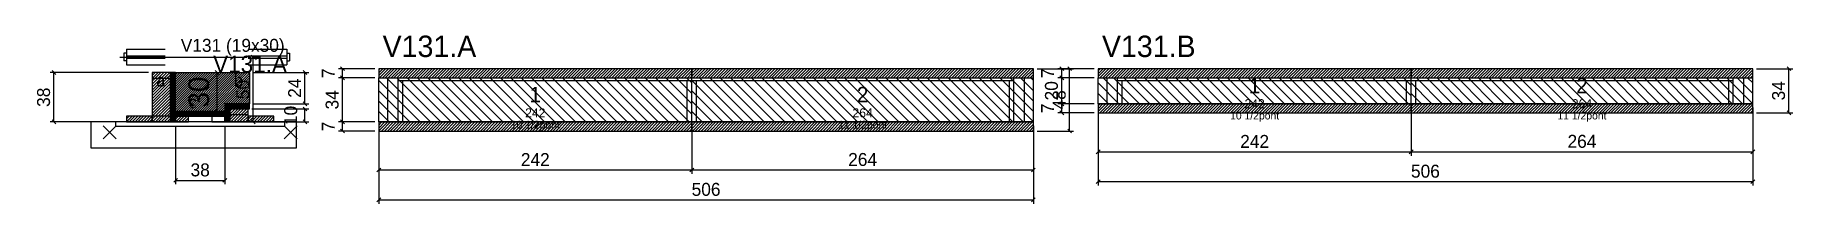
# Model space of a CAD drawing. Extents: x -69 to 1290, y -97 to 33.
import ezdxf
from ezdxf.enums import TextEntityAlignment as Align

# ---------------------------------------------------------------- set-up
doc = ezdxf.new("R2010")
doc.units = 0
for name, color, linetype in [('5', 5, 'Continuous'), ('barrote', 126, 'Continuous'), ('CONCRETO', 251, 'Continuous'), ('COTA', 241, 'Continuous'), ('Cota Seção (2x)', 241, 'Continuous'), ('detalhes', 7, 'Continuous'), ('Hachura', 251, 'Continuous'), ('Madeira', 126, 'Continuous'), ('NOMENCLATURA', 7, 'Continuous'), ('Painéis', 200, 'Continuous'), ('presilha', 224, 'Continuous'), ('Reaproveitamento', 30, 'Continuous'), ('SARR_2.2x7', 40, 'Continuous'), ('SARR_3.5x7', 81, 'Continuous'), ('SCO-___-LAJ', 224, 'Continuous'), ('TENSOR', 224, 'Continuous'), ('texto', 7, 'Continuous'), ('Texto Seção', 7, 'Continuous')]:
    doc.layers.add(name, color=color, linetype=linetype)
doc.dimstyles.new('PAINEL', dxfattribs={"dimtxt": 10, "dimasz": 3, "dimexe": 3, "dimexo": 3, "dimgap": 3, "dimtad": 1, "dimblk": 'OBLIQUE', "dimblk1": 'OBLIQUE', "dimcen": 2.5, "dimclrd": 4, "dimclre": 4, "dimclrt": 240, "dimazin": 3, "dimtfac": 1, "dimtmove": 0, "dimatfit": 3})
doc.dimstyles.new('SECAO2X', dxfattribs={"dimtxt": 16, "dimasz": 3, "dimexe": 3, "dimexo": 3, "dimgap": 3, "dimtad": 1, "dimblk": 'OBLIQUE', "dimblk1": 'OBLIQUE', "dimcen": 2.5, "dimclrd": 4, "dimclre": 4, "dimclrt": 240, "dimazin": 3, "dimtfac": 1, "dimtmove": 0, "dimatfit": 3})

# ---------------------------------------------------------------- blocks, each defined once
blk = doc.blocks.new('_OBLIQUE')
at = {"color": 0, "linetype": 'BYBLOCK'}
blk.add_line((-0.5, -0.5), (0.5, 0.5), dxfattribs=at)

msp = doc.modelspace()

# ---------------------------------------------------------------- hatches: boundary and pattern name
at = {"layer": 'COTA'}
h = msp.add_hatch(dxfattribs=at)
h.set_pattern_fill('ANSI31', scale=0.4)
h.paths.add_polyline_path([(40, -26), (40, 4), (97, 4), (97, -20), (78, -20), (78, -26)])
h = msp.add_hatch(dxfattribs=at)
h.set_pattern_fill('ANSI31', scale=0.5)
h.paths.add_polyline_path([(197, 0), (439, 0), (439, 7), (197, 7)])
h = msp.add_hatch(dxfattribs=at)
h.set_pattern_fill('ANSI31', scale=0.5)
h.paths.add_polyline_path([(439, 0), (703, 0), (703, 7), (439, 7)])
h = msp.add_hatch(dxfattribs=at)
h.set_pattern_fill('ANSI31', scale=0.5)
h.paths.add_polyline_path([(753, 0), (995, 0), (995, 7), (753, 7)])
h = msp.add_hatch(dxfattribs=at)
h.set_pattern_fill('ANSI31', scale=0.5)
h.paths.add_polyline_path([(995, 0), (1259, 0), (1259, 7), (995, 7)])
h = msp.add_hatch(dxfattribs=at)
h.set_pattern_fill('ANSI31', scale=0.5)
h.paths.add_polyline_path([(753, -27), (995, -27), (995, -20), (753, -20)])
h = msp.add_hatch(dxfattribs=at)
h.set_pattern_fill('ANSI31', scale=0.5)
h.paths.add_polyline_path([(995, -27), (1259, -27), (1259, -20), (995, -20)])
h = msp.add_hatch(dxfattribs=at)
h.set_pattern_fill('ANSI31', scale=0.5)
h.paths.add_polyline_path([(197, -41), (439, -41), (439, -34), (197, -34)])
h = msp.add_hatch(dxfattribs=at)
h.set_pattern_fill('ANSI31', scale=0.5)
h.paths.add_polyline_path([(439, -41), (703, -41), (703, -34), (439, -34)])
at = {"layer": 'Hachura'}
h = msp.add_hatch(dxfattribs=at)
h.set_pattern_fill('ANSI31', scale=0.5)
h.paths.add_polyline_path([(22, -34), (36, -34), (36, 4), (22, 4)])
h = msp.add_hatch(dxfattribs=at)
h.set_pattern_fill('ANSI31', scale=0.5)
h.paths.add_polyline_path([(22, -0.4), (36, -0.4), (36, 4), (22, 4)])
h = msp.add_hatch(dxfattribs=at)
h.set_pattern_fill('SOLID')
h.paths.add_polyline_path([(36, -34), (40, -34), (40, 4), (36, 4)])
h = msp.add_hatch(dxfattribs=at)
h.set_pattern_fill('SOLID')
h.paths.add_polyline_path([(40, -29.6), (78, -29.6), (78, -26), (40, -26)])
h = msp.add_hatch(dxfattribs=at)
h.set_pattern_fill('SOLID')
h.paths.add_polyline_path([(78, -24), (97, -24), (97, -20), (78, -20)])
h = msp.add_hatch(dxfattribs=at)
h.set_pattern_fill('SOLID')
h.paths.add_polyline_path([(78, -34), (82, -34), (82, -24), (78, -24)])
h = msp.add_hatch(dxfattribs=at)
h.set_pattern_fill('ANSI31', scale=0.5)
h.paths.add_polyline_path([(82, -34), (96, -34), (96, -24), (82, -24)])
h = msp.add_hatch(dxfattribs=at)
h.set_pattern_fill('ANSI31', scale=0.5)
h.paths.add_polyline_path([(82, -28.4), (96, -28.4), (96, -24), (82, -24)])
h = msp.add_hatch(dxfattribs=at)
h.set_pattern_fill('ANSI31', scale=0.5)
h.paths.add_polyline_path([(2, -34), (22, -34), (22, -29.6), (2, -29.6)])
h = msp.add_hatch(dxfattribs=at)
h.set_pattern_fill('ANSI31', scale=0.5)
h.paths.add_polyline_path([(40, -34), (50, -34), (50, -29.6), (40, -29.6)])
h = msp.add_hatch(dxfattribs=at)
h.set_pattern_fill('ANSI31', scale=0.5)
h.paths.add_polyline_path([(96, -34), (116, -34), (116, -29.6), (96, -29.6)])

# ---------------------------------------------------------------- linework, layer by layer
for p, q in [((0, 19), (0, 13)), ((2, 19), (0, 19)), ((2, 22), (32, 22)), ((2, 22), (2, 10)), ((2, 17), (32, 17)), ((2, 15), (32, 15)), ((96, 22), (126, 22)), ((96, 17), (126, 17)), ((96, 15), (126, 15)), ((126, 22), (126, 10)), ((126, 19), (128, 19)), ((128, 19), (128, 13)), ((2, 13), (0, 13)), ((2, 10), (32, 10)), ((96, 10), (126, 10)), ((126, 13), (128, 13))]:
    msp.add_line(p, q)
at = {"layer": 'barrote'}
msp.add_lwpolyline([(-25.5, -54), (133.5, -54), (133.5, -34), (-25.5, -34)], close=True, dxfattribs=at)
at = {"layer": 'CONCRETO'}
msp.add_lwpolyline([(40, -26), (40, 4), (97, 4), (97, -20), (78, -20), (78, -26)], close=True, dxfattribs=at)
at = {"layer": 'Madeira'}
for points in [[(22, -34), (36, -34), (36, 4), (22, 4)], [(22, -0.4), (36, -0.4), (36, 4), (22, 4)], [(82, -34), (96, -34), (96, -24), (82, -24)], [(82, -28.4), (96, -28.4), (96, -24), (82, -24)], [(2, -34), (22, -34), (22, -29.6), (2, -29.6)], [(22, -34), (36, -34), (36, -29.6), (22, -29.6)], [(40, -34), (50, -34), (50, -29.6), (40, -29.6)], [(68, -34), (78, -34), (78, -29.6), (68, -29.6)], [(96, -34), (116, -34), (116, -29.6), (96, -29.6)]]:
    msp.add_lwpolyline(points, close=True, dxfattribs=at)
at = {"layer": 'Painéis'}
for p, q in [((197, 0), (439, 0)), ((197, -34), (197, 0)), ((439, -34), (439, 0)), ((439, -34), (439, 0)), ((439, 0), (703, 0)), ((439, -34), (439, 0)), ((703, -34), (703, 0)), ((753, 0), (995, 0)), ((753, -20), (753, 0)), ((995, -20), (995, 0)), ((995, -20), (995, 0)), ((995, 0), (1259, 0)), ((995, -20), (995, 0)), ((1259, -20), (1259, 0)), ((753, -20), (995, -20)), ((995, -20), (1259, -20)), ((197, -34), (439, -34)), ((439, -34), (703, -34))]:
    msp.add_line(p, q, dxfattribs=at)
for points in [[(36, -34), (40, -34), (40, 4), (36, 4)], [(40, -29.6), (78, -29.6), (78, -26), (40, -26)], [(78, -24), (97, -24), (97, -20), (78, -20)], [(78, -34), (82, -34), (82, -24), (78, -24)]]:
    msp.add_lwpolyline(points, close=True, dxfattribs=at)
at = {"layer": 'presilha'}
for p, q in [((-16, -47), (-6, -37)), ((-16, -37), (-6, -47)), ((124, -47), (134, -37)), ((124, -37), (134, -47))]:
    msp.add_line(p, q, dxfattribs=at)
at = {"layer": 'Reaproveitamento', "color": 30}
for p, q in [((237, -34), (203, 0)), ((245, -34), (211, 0)), ((253, -34), (219, 0)), ((261, -34), (227, 0)), ((269, -34), (235, 0)), ((277, -34), (243, 0)), ((285, -34), (251, 0)), ((293, -34), (259, 0)), ((301, -34), (267, 0)), ((309, -34), (275, 0)), ((317, -34), (283, 0)), ((325, -34), (291, 0)), ((333, -34), (299, 0)), ((341, -34), (307, 0)), ((349, -34), (315, 0)), ((357, -34), (323, 0)), ((365, -34), (331, 0)), ((373, -34), (339, 0)), ((381, -34), (347, 0)), ((389, -34), (355, 0)), ((397, -34), (363, 0)), ((405, -34), (371, 0)), ((413, -34), (379, 0)), ((421, -34), (387, 0)), ((429, -34), (395, 0)), ((437, -34), (403, 0)), ((439, -28), (411, 0)), ((439, -20), (419, 0)), ((439, -12), (427, 0)), ((439, -4), (435, 0)), ((479, -34), (445, 0)), ((487, -34), (453, 0)), ((495, -34), (461, 0)), ((503, -34), (469, 0)), ((511, -34), (477, 0)), ((519, -34), (485, 0)), ((527, -34), (493, 0)), ((535, -34), (501, 0)), ((543, -34), (509, 0)), ((551, -34), (517, 0)), ((559, -34), (525, 0)), ((567, -34), (533, 0)), ((575, -34), (541, 0)), ((583, -34), (549, 0)), ((591, -34), (557, 0)), ((599, -34), (565, 0)), ((607, -34), (573, 0)), ((615, -34), (581, 0)), ((623, -34), (589, 0)), ((631, -34), (597, 0)), ((639, -34), (605, 0)), ((647, -34), (613, 0)), ((655, -34), (621, 0)), ((663, -34), (629, 0)), ((671, -34), (637, 0)), ((679, -34), (645, 0)), ((687, -34), (653, 0)), ((695, -34), (661, 0)), ((703, -34), (669, 0)), ((703, -26), (677, 0)), ((703, -18), (685, 0)), ((703, -10), (693, 0)), ((703, -2), (701, 0)), ((777, -20), (757, 0)), ((785, -20), (765, 0)), ((793, -20), (773, 0)), ((801, -20), (781, 0)), ((809, -20), (789, 0)), ((817, -20), (797, 0)), ((825, -20), (805, 0)), ((833, -20), (813, 0)), ((841, -20), (821, 0)), ((849, -20), (829, 0)), ((857, -20), (837, 0)), ((865, -20), (845, 0)), ((873, -20), (853, 0)), ((881, -20), (861, 0)), ((889, -20), (869, 0)), ((897, -20), (877, 0)), ((905, -20), (885, 0)), ((913, -20), (893, 0)), ((921, -20), (901, 0)), ((929, -20), (909, 0)), ((937, -20), (917, 0)), ((945, -20), (925, 0)), ((953, -20), (933, 0)), ((961, -20), (941, 0)), ((969, -20), (949, 0)), ((977, -20), (957, 0)), ((985, -20), (965, 0)), ((993, -20), (973, 0)), ((995, -14), (981, 0)), ((995, -6), (989, 0)), ((1019, -20), (999, 0)), ((1027, -20), (1007, 0)), ((1035, -20), (1015, 0)), ((1043, -20), (1023, 0)), ((1051, -20), (1031, 0)), ((1059, -20), (1039, 0)), ((1067, -20), (1047, 0)), ((1075, -20), (1055, 0)), ((1083, -20), (1063, 0)), ((1091, -20), (1071, 0)), ((1099, -20), (1079, 0)), ((1107, -20), (1087, 0)), ((1115, -20), (1095, 0)), ((1123, -20), (1103, 0)), ((1131, -20), (1111, 0)), ((1139, -20), (1119, 0)), ((1147, -20), (1127, 0)), ((1155, -20), (1135, 0)), ((1163, -20), (1143, 0)), ((1171, -20), (1151, 0)), ((1179, -20), (1159, 0)), ((1187, -20), (1167, 0)), ((1195, -20), (1175, 0)), ((1203, -20), (1183, 0)), ((1211, -20), (1191, 0)), ((1219, -20), (1199, 0)), ((1227, -20), (1207, 0)), ((1235, -20), (1215, 0)), ((1243, -20), (1223, 0)), ((1251, -20), (1231, 0)), ((1259, -20), (1239, 0)), ((1259, -12), (1247, 0)), ((1259, -4), (1255, 0)), ((229, -34), (197, -2)), ((221, -34), (197, -10)), ((471, -34), (439, -2)), ((463, -34), (439, -10)), ((769, -20), (753, -4)), ((761, -20), (753, -12)), ((1011, -20), (995, -4)), ((1003, -20), (995, -12)), ((213, -34), (197, -18)), ((205, -34), (197, -26)), ((455, -34), (439, -18)), ((447, -34), (439, -26)), ((753, -20), (753, -20)), ((995, -20), (995, -20)), ((197, -34), (197, -34)), ((439, -34), (439, -34))]:
    msp.add_line(p, q, dxfattribs=at)
at = {"layer": 'SARR_2.2x7'}
for p, q in [((204, -34), (204, 0)), ((696, -34), (696, 0)), ((760, -20), (760, 0)), ((1252, -20), (1252, 0)), ((212, -2.2), (439, -2.2)), ((439, -2.2), (688, -2.2)), ((768, -2.2), (995, -2.2)), ((995, -2.2), (1244, -2.2))]:
    msp.add_line(p, q, dxfattribs=at)
at = {"layer": 'SARR_3.5x7'}
for p, q in [((212, -34), (212, 0)), ((439, -34), (439, 0)), ((439, -34), (439, 0)), ((688, -34), (688, 0)), ((768, -20), (768, 0)), ((995, -20), (995, 0)), ((995, -20), (995, 0)), ((1244, -20), (1244, 0)), ((215.5, -34), (215.5, -2.2)), ((435.5, -34), (435.5, -2.2)), ((442.5, -34), (442.5, -2.2)), ((684.5, -34), (684.5, -2.2)), ((771.5, -20), (771.5, -2.2)), ((991.5, -20), (991.5, -2.2)), ((998.5, -20), (998.5, -2.2)), ((1240.5, -20), (1240.5, -2.2)), ((768, -20), (771.5, -20)), ((991.5, -20), (995, -20)), ((995, -20), (998.5, -20)), ((1240.5, -20), (1244, -20)), ((212, -34), (215.5, -34)), ((435.5, -34), (439, -34)), ((439, -34), (442.5, -34)), ((684.5, -34), (688, -34))]:
    msp.add_line(p, q, dxfattribs=at)
at = {"layer": 'SCO-___-LAJ'}
for points in [[(197, 0), (439, 0), (439, 7), (197, 7)], [(439, 0), (703, 0), (703, 7), (439, 7)], [(753, 0), (995, 0), (995, 7), (753, 7)], [(995, 0), (1259, 0), (1259, 7), (995, 7)], [(753, -27), (995, -27), (995, -20), (753, -20)], [(995, -27), (1259, -27), (1259, -20), (995, -20)], [(-6.5, -37.2), (124.5, -37.2), (124.5, -34), (-6.5, -34)], [(197, -41), (439, -41), (439, -34), (197, -34)], [(439, -41), (703, -41), (703, -34), (439, -34)]]:
    msp.add_lwpolyline(points, close=True, dxfattribs=at)
at = {"layer": 'TENSOR'}
msp.add_line((-3, 16), (95, 16), dxfattribs=at)

# ---------------------------------------------------------------- texts
at = {"layer": '5'}
for s, height, p in [('1', 12, (874, -6)), ('2', 12, (1127, -6)), ('1', 12, (318, -13)), ('2', 12, (571, -13)), ('242', 7, (318, -27)), ('264', 7, (571, -27)), ('242', 7, (874, -20)), ('264', 7, (1127, -20))]:
    msp.add_text(s, height=height, dxfattribs=at).set_placement(p, align=Align.MIDDLE_CENTER)
at = {"layer": 'detalhes'}
for s, p in [('a', (25, -6.7)), ('b', (85, -6.7)), ('c', (50, -23.5))]:
    msp.add_text(s, height=9.6, dxfattribs=at).set_placement(p)
at = {"layer": 'NOMENCLATURA'}
for s, p in [('V131.A', (200, 16)), ('V131.B', (756, 16))]:
    msp.add_text(s, height=16.5, dxfattribs=at).set_placement(p)
at = {"layer": 'texto', "char_height": 6, "attachment_point": 5}
for s, insert in [('10 1/2pont', (874, -30)), ('11 1/2pont', (1127, -30)), ('10 1/2pont', (318, -37)), ('11 1/2pont', (571, -37))]:
    msp.add_mtext(s, dxfattribs=dict(at, insert=insert))
at = {"layer": 'Texto Seção'}
for s, height, p in [('V131 (19x30)', 10, (44, 20)), ('V131.A', 13, (69, 4))]:
    msp.add_text(s, height=height, dxfattribs=at).set_placement(p)

# ---------------------------------------------------------------- dimensions: what is measured, and where the dimension line sits
at = {"layer": 'COTA'}
for base, p1, p2 in [((100, -34), (96, -34), (96, 16)), ((-54, -34), (2, -34), (22, 4)), ((140, -20), (97, -20), (97, 4)), ((169, 0), (197, 0), (197, 7)), ((169, -34), (197, -34), (197, 0)), ((731, -41), (703, -41), (703, 7)), ((725, 0), (753, 0), (753, 7)), ((725, -20), (753, -20), (753, 0)), ((1287, -27), (1259, -27), (1259, 7)), ((140, -34), (96, -34), (96, -24)), ((725, -27), (753, -27), (753, -20)), ((169, -41), (197, -41), (197, -34))]:
    msp.add_linear_dim(base=base, p1=p1, p2=p2, angle=90, dimstyle='PAINEL', dxfattribs=at).render()
for base, p1, p2 in [((753, -57), (753, -20), (995, -20)), ((753, -80), (753, -20), (1259, -20)), ((995, -57), (995, -20), (1259, -20)), ((40, -79), (40, -34), (78, -34)), ((197, -71), (197, -34), (439, -34)), ((197, -94), (197, -34), (703, -34)), ((439, -71), (439, -34), (703, -34))]:
    msp.add_linear_dim(base=base, p1=p1, p2=p2, dimstyle='PAINEL', dxfattribs=at).render()
at = {"layer": 'Cota Seção (2x)'}
msp.add_linear_dim(base=(72, -26), p1=(40, -26), p2=(40, 4), angle=90, dimstyle='SECAO2X', dxfattribs=at).render()

doc.saveas('drawing.dxf')
